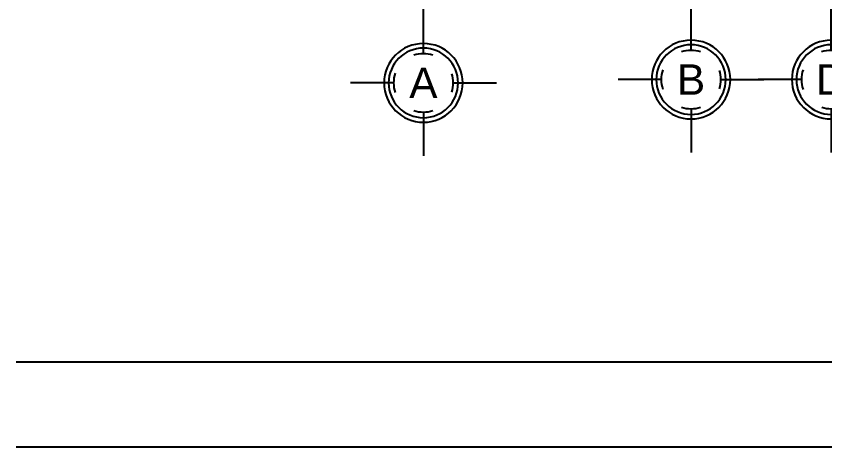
# Model space of a CAD drawing. Header units: inches. Extents: x -9 to 337, y -247 to 209.
# Drawn here: x 52.21 to 61.73, y 37.86 to 42.92 of the extents above; entities that cross this region are included whole.
import ezdxf
from ezdxf.enums import TextEntityAlignment as Align

# ---------------------------------------------------------------- set-up
doc = ezdxf.new("R2010")
doc.units = ezdxf.units.IN
doc.header["$MEASUREMENT"] = 0
doc.linetypes.add('CENTER2', pattern=[1.125, 0.75, -0.125, 0.125, -0.125])
doc.styles.get("Standard").update_dxf_attribs({"font": 'arial.ttf'})

# ---------------------------------------------------------------- blocks, each defined once
blk = doc.blocks.new('EJE NORTE NUEVO')
at = {"color": 8}
for p, q in [((0, 3.2523), (0, 3.7639)), ((-0.3472, 2.9051), (-0.8588, 2.9051)), ((0.3472, 2.9051), (0.8588, 2.9051))]:
    blk.add_line(p, q, dxfattribs=at)
at = {"color": 2, "linetype": 'CENTER2'}
blk.add_line((0, 2.5579), (0, -2.5579), dxfattribs=at)
at = {"color": 8}
blk.add_circle((0, 2.9051), 0.4631, dxfattribs=at)
at = {"color": 4}
blk.add_circle((0, 2.9051), 0.4093, dxfattribs=at)
at = {"color": 8}
for start, end in [(71.41612, 108.58388), (160.69933, 199.27842), (341.76936, 18.25289), (251.05257, 288.94743)]:
    blk.add_arc((0, 2.9051), 0.3472, start, end, dxfattribs=at)
at = {"color": 4}
blk.add_attdef('A', text='', height=0.3581, dxfattribs=at).set_placement((0, 2.9051), align=Align.MIDDLE_CENTER)

msp = doc.modelspace()

# ---------------------------------------------------------------- linework, layer by layer
at = {"color": 8}
for p, q in [((52.2081, 38.8588), (69.8183, 38.8588)), ((52.2081, 37.8588), (69.8183, 37.8588))]:
    msp.add_line(p, q, dxfattribs=at)

# ---------------------------------------------------------------- block references
at = {"color": 4}
ref = msp.add_blockref('EJE NORTE NUEVO', (57.0013, 45.0447), dxfattribs=dict(at, xscale=-1, rotation=180))
ref.add_attrib('A', 'A', dxfattribs={"color": 4, "height": 0.3581}).set_placement((57.0013, 42.1396), align=Align.MIDDLE_CENTER)
ref = msp.add_blockref('EJE NORTE NUEVO', (60.1513, 45.0838), dxfattribs=dict(at, xscale=-1, rotation=180))
ref.add_attrib('A', 'B', dxfattribs={"color": 4, "height": 0.3581}).set_placement((60.1513, 42.1787), align=Align.MIDDLE_CENTER)
ref = msp.add_blockref('EJE NORTE NUEVO', (61.8013, 45.0838), dxfattribs=dict(at, xscale=-1, rotation=180))
ref.add_attrib('A', 'D', dxfattribs={"color": 4, "height": 0.3581}).set_placement((61.8013, 42.1787), align=Align.MIDDLE_CENTER)

doc.saveas('drawing.dxf')
